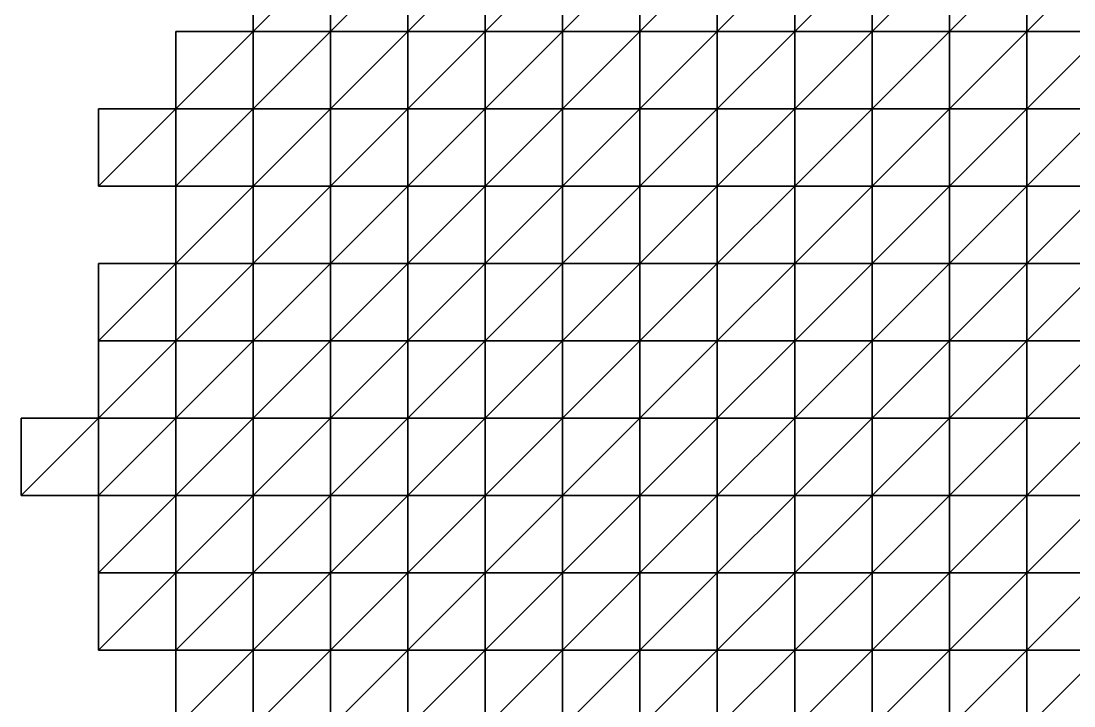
# Model space of a CAD drawing. Extents: x 292020 to 295740, y 4557680 to 4560040.
# Drawn here: x 292160 to 292432.2, y 4558925.6 to 4559102.7 of the extents above; entities that cross this region are included whole.
import ezdxf

# ---------------------------------------------------------------- set-up
doc = ezdxf.new("R2010")
doc.units = 0
doc.layers.add('RUN201_4_-_RUN201_NODOMAIN5_20X', color=7, linetype='CONTINUOUS')

msp = doc.modelspace()

# ---------------------------------------------------------------- linework, layer by layer
at = {"layer": 'RUN201_4_-_RUN201_NODOMAIN5_20X'}
for points in [[(292220, 4559120, 1780), (292220, 4559100, 1780), (292240, 4559120, 1780)], [(292240, 4559120, 1780), (292220, 4559100, 1780), (292240, 4559100, 1780)], [(292240, 4559120, 1800), (292220, 4559100, 1800), (292220, 4559120, 1800)], [(292240, 4559100, 1800), (292220, 4559100, 1800), (292240, 4559120, 1800)], [(292220, 4559120, 1780), (292220, 4559100, 1800), (292220, 4559100, 1780)], [(292220, 4559120, 1800), (292220, 4559100, 1800), (292220, 4559120, 1780)], [(292240, 4559120, 1760), (292240, 4559100, 1760), (292260, 4559120, 1760)], [(292260, 4559120, 1760), (292240, 4559100, 1760), (292260, 4559100, 1760)], [(292240, 4559120, 1760), (292240, 4559100, 1780), (292240, 4559100, 1760)], [(292240, 4559120, 1780), (292240, 4559100, 1780), (292240, 4559120, 1760)], [(292260, 4559120, 1800), (292240, 4559100, 1800), (292240, 4559120, 1800)], [(292260, 4559100, 1800), (292240, 4559100, 1800), (292260, 4559120, 1800)], [(292260, 4559120, 1760), (292260, 4559100, 1760), (292280, 4559120, 1760)], [(292280, 4559120, 1760), (292260, 4559100, 1760), (292280, 4559100, 1760)], [(292280, 4559120, 1800), (292260, 4559100, 1800), (292260, 4559120, 1800)], [(292280, 4559100, 1800), (292260, 4559100, 1800), (292280, 4559120, 1800)], [(292280, 4559120, 1760), (292280, 4559100, 1760), (292300, 4559120, 1760)], [(292300, 4559120, 1760), (292280, 4559100, 1760), (292300, 4559100, 1760)], [(292300, 4559120, 1820), (292280, 4559100, 1820), (292280, 4559120, 1820)], [(292300, 4559100, 1820), (292280, 4559100, 1820), (292300, 4559120, 1820)], [(292280, 4559120, 1800), (292280, 4559100, 1820), (292280, 4559100, 1800)], [(292280, 4559120, 1820), (292280, 4559100, 1820), (292280, 4559120, 1800)], [(292300, 4559120, 1760), (292300, 4559100, 1760), (292320, 4559120, 1760)], [(292320, 4559120, 1760), (292300, 4559100, 1760), (292320, 4559100, 1760)], [(292320, 4559120, 1820), (292300, 4559100, 1820), (292300, 4559120, 1820)], [(292320, 4559100, 1820), (292300, 4559100, 1820), (292320, 4559120, 1820)], [(292320, 4559120, 1760), (292320, 4559100, 1760), (292340, 4559120, 1760)], [(292340, 4559120, 1760), (292320, 4559100, 1760), (292340, 4559100, 1760)], [(292340, 4559120, 1820), (292320, 4559100, 1820), (292320, 4559120, 1820)], [(292340, 4559100, 1820), (292320, 4559100, 1820), (292340, 4559120, 1820)], [(292340, 4559120, 1760), (292340, 4559100, 1760), (292360, 4559120, 1760)], [(292360, 4559120, 1760), (292340, 4559100, 1760), (292360, 4559100, 1760)], [(292360, 4559120, 1820), (292340, 4559100, 1820), (292340, 4559120, 1820)], [(292360, 4559100, 1820), (292340, 4559100, 1820), (292360, 4559120, 1820)], [(292360, 4559120, 1760), (292360, 4559100, 1760), (292380, 4559120, 1760)], [(292380, 4559120, 1760), (292360, 4559100, 1760), (292380, 4559100, 1760)], [(292380, 4559120, 1820), (292360, 4559100, 1820), (292360, 4559120, 1820)], [(292380, 4559100, 1820), (292360, 4559100, 1820), (292380, 4559120, 1820)], [(292380, 4559100, 1760), (292380, 4559100, 1780), (292380, 4559120, 1760)], [(292380, 4559120, 1760), (292380, 4559100, 1780), (292380, 4559120, 1780)], [(292380, 4559120, 1780), (292380, 4559100, 1780), (292400, 4559120, 1780)], [(292400, 4559120, 1780), (292380, 4559100, 1780), (292400, 4559100, 1780)], [(292400, 4559120, 1820), (292380, 4559100, 1820), (292380, 4559120, 1820)], [(292400, 4559100, 1820), (292380, 4559100, 1820), (292400, 4559120, 1820)], [(292400, 4559120, 1780), (292400, 4559100, 1780), (292420, 4559120, 1780)], [(292420, 4559120, 1780), (292400, 4559100, 1780), (292420, 4559100, 1780)], [(292420, 4559120, 1820), (292400, 4559100, 1820), (292400, 4559120, 1820)], [(292420, 4559100, 1820), (292400, 4559100, 1820), (292420, 4559120, 1820)], [(292420, 4559120, 1780), (292420, 4559100, 1780), (292440, 4559120, 1780)], [(292440, 4559120, 1780), (292420, 4559100, 1780), (292440, 4559100, 1780)], [(292440, 4559120, 1820), (292420, 4559100, 1820), (292420, 4559120, 1820)], [(292440, 4559100, 1820), (292420, 4559100, 1820), (292440, 4559120, 1820)], [(292200, 4559100, 1780), (292200, 4559080, 1780), (292220, 4559100, 1780)], [(292220, 4559100, 1780), (292200, 4559080, 1780), (292220, 4559080, 1780)], [(292220, 4559100, 1800), (292200, 4559080, 1800), (292200, 4559100, 1800)], [(292220, 4559080, 1800), (292200, 4559080, 1800), (292220, 4559100, 1800)], [(292220, 4559100, 1780), (292200, 4559100, 1800), (292200, 4559100, 1780)], [(292220, 4559100, 1800), (292200, 4559100, 1800), (292220, 4559100, 1780)], [(292200, 4559100, 1780), (292200, 4559080, 1800), (292200, 4559080, 1780)], [(292200, 4559100, 1800), (292200, 4559080, 1800), (292200, 4559100, 1780)], [(292220, 4559100, 1780), (292220, 4559080, 1780), (292240, 4559100, 1780)], [(292240, 4559100, 1780), (292220, 4559080, 1780), (292240, 4559080, 1780)], [(292240, 4559100, 1800), (292220, 4559080, 1800), (292220, 4559100, 1800)], [(292240, 4559080, 1800), (292220, 4559080, 1800), (292240, 4559100, 1800)], [(292240, 4559100, 1760), (292240, 4559080, 1760), (292260, 4559100, 1760)], [(292260, 4559100, 1760), (292240, 4559080, 1760), (292260, 4559080, 1760)], [(292240, 4559100, 1760), (292240, 4559080, 1780), (292240, 4559080, 1760)], [(292240, 4559100, 1780), (292240, 4559080, 1780), (292240, 4559100, 1760)], [(292260, 4559100, 1800), (292240, 4559080, 1800), (292240, 4559100, 1800)], [(292260, 4559080, 1800), (292240, 4559080, 1800), (292260, 4559100, 1800)], [(292260, 4559100, 1760), (292260, 4559080, 1760), (292280, 4559100, 1760)], [(292280, 4559100, 1760), (292260, 4559080, 1760), (292280, 4559080, 1760)], [(292280, 4559100, 1800), (292260, 4559080, 1800), (292260, 4559100, 1800)], [(292280, 4559080, 1800), (292260, 4559080, 1800), (292280, 4559100, 1800)], [(292280, 4559100, 1760), (292280, 4559080, 1760), (292300, 4559100, 1760)], [(292300, 4559100, 1760), (292280, 4559080, 1760), (292300, 4559080, 1760)], [(292300, 4559100, 1820), (292280, 4559080, 1820), (292280, 4559100, 1820)], [(292300, 4559080, 1820), (292280, 4559080, 1820), (292300, 4559100, 1820)], [(292280, 4559100, 1800), (292280, 4559080, 1820), (292280, 4559080, 1800)], [(292280, 4559100, 1820), (292280, 4559080, 1820), (292280, 4559100, 1800)], [(292300, 4559080, 1760), (292300, 4559080, 1780), (292300, 4559100, 1760)], [(292300, 4559100, 1760), (292300, 4559080, 1780), (292300, 4559100, 1780)], [(292300, 4559100, 1760), (292300, 4559100, 1780), (292320, 4559100, 1760)], [(292320, 4559100, 1760), (292300, 4559100, 1780), (292320, 4559100, 1780)], [(292300, 4559100, 1780), (292300, 4559080, 1780), (292320, 4559100, 1780)], [(292320, 4559100, 1780), (292300, 4559080, 1780), (292320, 4559080, 1780)], [(292320, 4559100, 1820), (292300, 4559080, 1820), (292300, 4559100, 1820)], [(292320, 4559080, 1820), (292300, 4559080, 1820), (292320, 4559100, 1820)], [(292320, 4559100, 1760), (292320, 4559100, 1780), (292340, 4559100, 1760)], [(292340, 4559100, 1760), (292320, 4559100, 1780), (292340, 4559100, 1780)], [(292320, 4559100, 1780), (292320, 4559080, 1780), (292340, 4559100, 1780)], [(292340, 4559100, 1780), (292320, 4559080, 1780), (292340, 4559080, 1780)], [(292340, 4559100, 1820), (292320, 4559080, 1820), (292320, 4559100, 1820)], [(292340, 4559080, 1820), (292320, 4559080, 1820), (292340, 4559100, 1820)], [(292340, 4559100, 1760), (292340, 4559100, 1780), (292360, 4559100, 1760)], [(292360, 4559100, 1760), (292340, 4559100, 1780), (292360, 4559100, 1780)], [(292340, 4559100, 1780), (292340, 4559080, 1780), (292360, 4559100, 1780)], [(292360, 4559100, 1780), (292340, 4559080, 1780), (292360, 4559080, 1780)], [(292360, 4559100, 1820), (292340, 4559080, 1820), (292340, 4559100, 1820)], [(292360, 4559080, 1820), (292340, 4559080, 1820), (292360, 4559100, 1820)], [(292360, 4559100, 1760), (292360, 4559100, 1780), (292380, 4559100, 1760)], [(292380, 4559100, 1760), (292360, 4559100, 1780), (292380, 4559100, 1780)], [(292360, 4559100, 1780), (292360, 4559080, 1780), (292380, 4559100, 1780)], [(292380, 4559100, 1780), (292360, 4559080, 1780), (292380, 4559080, 1780)], [(292380, 4559100, 1820), (292360, 4559080, 1820), (292360, 4559100, 1820)], [(292380, 4559080, 1820), (292360, 4559080, 1820), (292380, 4559100, 1820)], [(292380, 4559100, 1780), (292380, 4559080, 1780), (292400, 4559100, 1780)], [(292400, 4559100, 1780), (292380, 4559080, 1780), (292400, 4559080, 1780)], [(292400, 4559100, 1820), (292380, 4559080, 1820), (292380, 4559100, 1820)], [(292400, 4559080, 1820), (292380, 4559080, 1820), (292400, 4559100, 1820)], [(292400, 4559100, 1780), (292400, 4559080, 1780), (292420, 4559100, 1780)], [(292420, 4559100, 1780), (292400, 4559080, 1780), (292420, 4559080, 1780)], [(292420, 4559100, 1820), (292400, 4559080, 1820), (292400, 4559100, 1820)], [(292420, 4559080, 1820), (292400, 4559080, 1820), (292420, 4559100, 1820)], [(292420, 4559100, 1780), (292420, 4559080, 1780), (292440, 4559100, 1780)], [(292440, 4559100, 1780), (292420, 4559080, 1780), (292440, 4559080, 1780)], [(292440, 4559100, 1820), (292420, 4559080, 1820), (292420, 4559100, 1820)], [(292440, 4559080, 1820), (292420, 4559080, 1820), (292440, 4559100, 1820)], [(292180, 4559080, 1780), (292180, 4559060, 1780), (292200, 4559080, 1780)], [(292200, 4559080, 1780), (292180, 4559060, 1780), (292200, 4559060, 1780)], [(292200, 4559080, 1800), (292180, 4559060, 1800), (292180, 4559080, 1800)], [(292200, 4559060, 1800), (292180, 4559060, 1800), (292200, 4559080, 1800)], [(292200, 4559080, 1780), (292180, 4559080, 1800), (292180, 4559080, 1780)], [(292200, 4559080, 1800), (292180, 4559080, 1800), (292200, 4559080, 1780)], [(292180, 4559080, 1780), (292180, 4559060, 1800), (292180, 4559060, 1780)], [(292180, 4559080, 1800), (292180, 4559060, 1800), (292180, 4559080, 1780)], [(292200, 4559080, 1760), (292200, 4559060, 1760), (292220, 4559080, 1760)], [(292220, 4559080, 1760), (292200, 4559060, 1760), (292220, 4559060, 1760)], [(292220, 4559080, 1760), (292200, 4559080, 1780), (292200, 4559080, 1760)], [(292220, 4559080, 1780), (292200, 4559080, 1780), (292220, 4559080, 1760)], [(292200, 4559080, 1760), (292200, 4559060, 1780), (292200, 4559060, 1760)], [(292200, 4559080, 1780), (292200, 4559060, 1780), (292200, 4559080, 1760)], [(292220, 4559080, 1800), (292200, 4559060, 1800), (292200, 4559080, 1800)], [(292220, 4559060, 1800), (292200, 4559060, 1800), (292220, 4559080, 1800)], [(292220, 4559080, 1760), (292220, 4559060, 1760), (292240, 4559080, 1760)], [(292240, 4559080, 1760), (292220, 4559060, 1760), (292240, 4559060, 1760)], [(292240, 4559080, 1760), (292220, 4559080, 1780), (292220, 4559080, 1760)], [(292240, 4559080, 1780), (292220, 4559080, 1780), (292240, 4559080, 1760)], [(292240, 4559080, 1800), (292220, 4559060, 1800), (292220, 4559080, 1800)], [(292240, 4559060, 1800), (292220, 4559060, 1800), (292240, 4559080, 1800)], [(292240, 4559080, 1760), (292240, 4559060, 1760), (292260, 4559080, 1760)], [(292260, 4559080, 1760), (292240, 4559060, 1760), (292260, 4559060, 1760)], [(292260, 4559080, 1800), (292240, 4559060, 1800), (292240, 4559080, 1800)], [(292260, 4559060, 1800), (292240, 4559060, 1800), (292260, 4559080, 1800)], [(292260, 4559080, 1760), (292260, 4559060, 1760), (292280, 4559080, 1760)], [(292280, 4559080, 1760), (292260, 4559060, 1760), (292280, 4559060, 1760)], [(292280, 4559080, 1800), (292260, 4559060, 1800), (292260, 4559080, 1800)], [(292280, 4559060, 1800), (292260, 4559060, 1800), (292280, 4559080, 1800)], [(292280, 4559080, 1760), (292280, 4559060, 1760), (292300, 4559080, 1760)], [(292300, 4559080, 1760), (292280, 4559060, 1760), (292300, 4559060, 1760)], [(292300, 4559080, 1800), (292280, 4559060, 1800), (292280, 4559080, 1800)], [(292300, 4559060, 1800), (292280, 4559060, 1800), (292300, 4559080, 1800)], [(292280, 4559080, 1800), (292280, 4559080, 1820), (292300, 4559080, 1800)], [(292300, 4559080, 1800), (292280, 4559080, 1820), (292300, 4559080, 1820)], [(292300, 4559080, 1760), (292300, 4559060, 1760), (292320, 4559080, 1760)], [(292320, 4559080, 1760), (292300, 4559060, 1760), (292320, 4559060, 1760)], [(292320, 4559080, 1760), (292300, 4559080, 1780), (292300, 4559080, 1760)], [(292320, 4559080, 1780), (292300, 4559080, 1780), (292320, 4559080, 1760)], [(292320, 4559080, 1820), (292300, 4559060, 1820), (292300, 4559080, 1820)], [(292320, 4559060, 1820), (292300, 4559060, 1820), (292320, 4559080, 1820)], [(292300, 4559080, 1800), (292300, 4559060, 1820), (292300, 4559060, 1800)], [(292300, 4559080, 1820), (292300, 4559060, 1820), (292300, 4559080, 1800)], [(292320, 4559060, 1760), (292320, 4559060, 1780), (292320, 4559080, 1760)], [(292320, 4559080, 1760), (292320, 4559060, 1780), (292320, 4559080, 1780)], [(292320, 4559080, 1780), (292320, 4559060, 1780), (292340, 4559080, 1780)], [(292340, 4559080, 1780), (292320, 4559060, 1780), (292340, 4559060, 1780)], [(292340, 4559080, 1820), (292320, 4559060, 1820), (292320, 4559080, 1820)], [(292340, 4559060, 1820), (292320, 4559060, 1820), (292340, 4559080, 1820)], [(292340, 4559080, 1780), (292340, 4559060, 1780), (292360, 4559080, 1780)], [(292360, 4559080, 1780), (292340, 4559060, 1780), (292360, 4559060, 1780)], [(292360, 4559080, 1820), (292340, 4559060, 1820), (292340, 4559080, 1820)], [(292360, 4559060, 1820), (292340, 4559060, 1820), (292360, 4559080, 1820)], [(292360, 4559080, 1780), (292360, 4559060, 1780), (292380, 4559080, 1780)], [(292380, 4559080, 1780), (292360, 4559060, 1780), (292380, 4559060, 1780)], [(292380, 4559080, 1820), (292360, 4559060, 1820), (292360, 4559080, 1820)], [(292380, 4559060, 1820), (292360, 4559060, 1820), (292380, 4559080, 1820)], [(292380, 4559080, 1780), (292380, 4559060, 1780), (292400, 4559080, 1780)], [(292400, 4559080, 1780), (292380, 4559060, 1780), (292400, 4559060, 1780)], [(292400, 4559080, 1820), (292380, 4559060, 1820), (292380, 4559080, 1820)], [(292400, 4559060, 1820), (292380, 4559060, 1820), (292400, 4559080, 1820)], [(292400, 4559080, 1780), (292400, 4559060, 1780), (292420, 4559080, 1780)], [(292420, 4559080, 1780), (292400, 4559060, 1780), (292420, 4559060, 1780)], [(292420, 4559080, 1820), (292400, 4559060, 1820), (292400, 4559080, 1820)], [(292420, 4559060, 1820), (292400, 4559060, 1820), (292420, 4559080, 1820)], [(292420, 4559080, 1780), (292420, 4559060, 1780), (292440, 4559080, 1780)], [(292440, 4559080, 1780), (292420, 4559060, 1780), (292440, 4559060, 1780)], [(292440, 4559080, 1820), (292420, 4559060, 1820), (292420, 4559080, 1820)], [(292440, 4559060, 1820), (292420, 4559060, 1820), (292440, 4559080, 1820)], [(292180, 4559060, 1780), (292180, 4559060, 1800), (292200, 4559060, 1780)], [(292200, 4559060, 1780), (292180, 4559060, 1800), (292200, 4559060, 1800)], [(292200, 4559060, 1760), (292200, 4559040, 1760), (292220, 4559060, 1760)], [(292220, 4559060, 1760), (292200, 4559040, 1760), (292220, 4559040, 1760)], [(292200, 4559060, 1760), (292200, 4559040, 1780), (292200, 4559040, 1760)], [(292200, 4559060, 1780), (292200, 4559040, 1780), (292200, 4559060, 1760)], [(292220, 4559060, 1800), (292200, 4559040, 1800), (292200, 4559060, 1800)], [(292220, 4559040, 1800), (292200, 4559040, 1800), (292220, 4559060, 1800)], [(292200, 4559060, 1780), (292200, 4559040, 1800), (292200, 4559040, 1780)], [(292200, 4559060, 1800), (292200, 4559040, 1800), (292200, 4559060, 1780)], [(292220, 4559060, 1760), (292220, 4559040, 1760), (292240, 4559060, 1760)], [(292240, 4559060, 1760), (292220, 4559040, 1760), (292240, 4559040, 1760)], [(292240, 4559060, 1800), (292220, 4559040, 1800), (292220, 4559060, 1800)], [(292240, 4559040, 1800), (292220, 4559040, 1800), (292240, 4559060, 1800)], [(292240, 4559060, 1760), (292240, 4559040, 1760), (292260, 4559060, 1760)], [(292260, 4559060, 1760), (292240, 4559040, 1760), (292260, 4559040, 1760)], [(292260, 4559060, 1800), (292240, 4559040, 1800), (292240, 4559060, 1800)], [(292260, 4559040, 1800), (292240, 4559040, 1800), (292260, 4559060, 1800)], [(292260, 4559060, 1760), (292260, 4559040, 1760), (292280, 4559060, 1760)], [(292280, 4559060, 1760), (292260, 4559040, 1760), (292280, 4559040, 1760)], [(292280, 4559060, 1800), (292260, 4559040, 1800), (292260, 4559060, 1800)], [(292280, 4559040, 1800), (292260, 4559040, 1800), (292280, 4559060, 1800)], [(292280, 4559060, 1760), (292280, 4559040, 1760), (292300, 4559060, 1760)], [(292300, 4559060, 1760), (292280, 4559040, 1760), (292300, 4559040, 1760)], [(292300, 4559060, 1800), (292280, 4559040, 1800), (292280, 4559060, 1800)], [(292300, 4559040, 1800), (292280, 4559040, 1800), (292300, 4559060, 1800)], [(292300, 4559060, 1760), (292300, 4559040, 1760), (292320, 4559060, 1760)], [(292320, 4559060, 1760), (292300, 4559040, 1760), (292320, 4559040, 1760)], [(292320, 4559060, 1800), (292300, 4559040, 1800), (292300, 4559060, 1800)], [(292320, 4559040, 1800), (292300, 4559040, 1800), (292320, 4559060, 1800)], [(292300, 4559060, 1800), (292300, 4559060, 1820), (292320, 4559060, 1800)], [(292320, 4559060, 1800), (292300, 4559060, 1820), (292320, 4559060, 1820)], [(292320, 4559040, 1760), (292320, 4559040, 1780), (292320, 4559060, 1760)], [(292320, 4559060, 1760), (292320, 4559040, 1780), (292320, 4559060, 1780)], [(292320, 4559060, 1780), (292320, 4559040, 1780), (292340, 4559060, 1780)], [(292340, 4559060, 1780), (292320, 4559040, 1780), (292340, 4559040, 1780)], [(292340, 4559060, 1820), (292320, 4559040, 1820), (292320, 4559060, 1820)], [(292340, 4559040, 1820), (292320, 4559040, 1820), (292340, 4559060, 1820)], [(292320, 4559060, 1800), (292320, 4559040, 1820), (292320, 4559040, 1800)], [(292320, 4559060, 1820), (292320, 4559040, 1820), (292320, 4559060, 1800)], [(292340, 4559060, 1780), (292340, 4559040, 1780), (292360, 4559060, 1780)], [(292360, 4559060, 1780), (292340, 4559040, 1780), (292360, 4559040, 1780)], [(292360, 4559060, 1820), (292340, 4559040, 1820), (292340, 4559060, 1820)], [(292360, 4559040, 1820), (292340, 4559040, 1820), (292360, 4559060, 1820)], [(292360, 4559060, 1780), (292360, 4559040, 1780), (292380, 4559060, 1780)], [(292380, 4559060, 1780), (292360, 4559040, 1780), (292380, 4559040, 1780)], [(292380, 4559060, 1820), (292360, 4559040, 1820), (292360, 4559060, 1820)], [(292380, 4559040, 1820), (292360, 4559040, 1820), (292380, 4559060, 1820)], [(292380, 4559060, 1780), (292380, 4559040, 1780), (292400, 4559060, 1780)], [(292400, 4559060, 1780), (292380, 4559040, 1780), (292400, 4559040, 1780)], [(292400, 4559060, 1820), (292380, 4559040, 1820), (292380, 4559060, 1820)], [(292400, 4559040, 1820), (292380, 4559040, 1820), (292400, 4559060, 1820)], [(292400, 4559060, 1760), (292400, 4559040, 1760), (292420, 4559060, 1760)], [(292420, 4559060, 1760), (292400, 4559040, 1760), (292420, 4559040, 1760)], [(292420, 4559060, 1760), (292400, 4559060, 1780), (292400, 4559060, 1760)], [(292420, 4559060, 1780), (292400, 4559060, 1780), (292420, 4559060, 1760)], [(292400, 4559060, 1760), (292400, 4559040, 1780), (292400, 4559040, 1760)], [(292400, 4559060, 1780), (292400, 4559040, 1780), (292400, 4559060, 1760)], [(292420, 4559060, 1820), (292400, 4559040, 1820), (292400, 4559060, 1820)], [(292420, 4559040, 1820), (292400, 4559040, 1820), (292420, 4559060, 1820)], [(292420, 4559060, 1760), (292420, 4559040, 1760), (292440, 4559060, 1760)], [(292440, 4559060, 1760), (292420, 4559040, 1760), (292440, 4559040, 1760)], [(292440, 4559060, 1760), (292420, 4559060, 1780), (292420, 4559060, 1760)], [(292440, 4559060, 1780), (292420, 4559060, 1780), (292440, 4559060, 1760)], [(292440, 4559060, 1820), (292420, 4559040, 1820), (292420, 4559060, 1820)], [(292440, 4559040, 1820), (292420, 4559040, 1820), (292440, 4559060, 1820)], [(292180, 4559040, 1780), (292180, 4559020, 1780), (292200, 4559040, 1780)], [(292200, 4559040, 1780), (292180, 4559020, 1780), (292200, 4559020, 1780)], [(292200, 4559040, 1800), (292180, 4559020, 1800), (292180, 4559040, 1800)], [(292200, 4559020, 1800), (292180, 4559020, 1800), (292200, 4559040, 1800)], [(292200, 4559040, 1780), (292180, 4559040, 1800), (292180, 4559040, 1780)], [(292200, 4559040, 1800), (292180, 4559040, 1800), (292200, 4559040, 1780)], [(292180, 4559040, 1780), (292180, 4559020, 1800), (292180, 4559020, 1780)], [(292180, 4559040, 1800), (292180, 4559020, 1800), (292180, 4559040, 1780)], [(292200, 4559040, 1760), (292200, 4559020, 1760), (292220, 4559040, 1760)], [(292220, 4559040, 1760), (292200, 4559020, 1760), (292220, 4559020, 1760)], [(292200, 4559040, 1760), (292200, 4559020, 1780), (292200, 4559020, 1760)], [(292200, 4559040, 1780), (292200, 4559020, 1780), (292200, 4559040, 1760)], [(292220, 4559040, 1800), (292200, 4559020, 1800), (292200, 4559040, 1800)], [(292220, 4559020, 1800), (292200, 4559020, 1800), (292220, 4559040, 1800)], [(292220, 4559040, 1760), (292220, 4559020, 1760), (292240, 4559040, 1760)], [(292240, 4559040, 1760), (292220, 4559020, 1760), (292240, 4559020, 1760)], [(292240, 4559040, 1800), (292220, 4559020, 1800), (292220, 4559040, 1800)], [(292240, 4559020, 1800), (292220, 4559020, 1800), (292240, 4559040, 1800)], [(292240, 4559040, 1760), (292240, 4559020, 1760), (292260, 4559040, 1760)], [(292260, 4559040, 1760), (292240, 4559020, 1760), (292260, 4559020, 1760)], [(292260, 4559040, 1800), (292240, 4559020, 1800), (292240, 4559040, 1800)], [(292260, 4559020, 1800), (292240, 4559020, 1800), (292260, 4559040, 1800)], [(292260, 4559040, 1760), (292260, 4559020, 1760), (292280, 4559040, 1760)], [(292280, 4559040, 1760), (292260, 4559020, 1760), (292280, 4559020, 1760)], [(292280, 4559040, 1800), (292260, 4559020, 1800), (292260, 4559040, 1800)], [(292280, 4559020, 1800), (292260, 4559020, 1800), (292280, 4559040, 1800)], [(292280, 4559020, 1760), (292280, 4559020, 1780), (292280, 4559040, 1760)], [(292280, 4559040, 1760), (292280, 4559020, 1780), (292280, 4559040, 1780)], [(292280, 4559040, 1760), (292280, 4559040, 1780), (292300, 4559040, 1760)], [(292300, 4559040, 1760), (292280, 4559040, 1780), (292300, 4559040, 1780)], [(292280, 4559040, 1780), (292280, 4559020, 1780), (292300, 4559040, 1780)], [(292300, 4559040, 1780), (292280, 4559020, 1780), (292300, 4559020, 1780)], [(292300, 4559040, 1800), (292280, 4559020, 1800), (292280, 4559040, 1800)], [(292300, 4559020, 1800), (292280, 4559020, 1800), (292300, 4559040, 1800)], [(292300, 4559040, 1760), (292300, 4559040, 1780), (292320, 4559040, 1760)], [(292320, 4559040, 1760), (292300, 4559040, 1780), (292320, 4559040, 1780)], [(292300, 4559040, 1780), (292300, 4559020, 1780), (292320, 4559040, 1780)], [(292320, 4559040, 1780), (292300, 4559020, 1780), (292320, 4559020, 1780)], [(292320, 4559040, 1800), (292300, 4559020, 1800), (292300, 4559040, 1800)], [(292320, 4559020, 1800), (292300, 4559020, 1800), (292320, 4559040, 1800)], [(292320, 4559040, 1780), (292320, 4559020, 1780), (292340, 4559040, 1780)], [(292340, 4559040, 1780), (292320, 4559020, 1780), (292340, 4559020, 1780)], [(292340, 4559040, 1800), (292320, 4559020, 1800), (292320, 4559040, 1800)], [(292340, 4559020, 1800), (292320, 4559020, 1800), (292340, 4559040, 1800)], [(292320, 4559040, 1800), (292320, 4559040, 1820), (292340, 4559040, 1800)], [(292340, 4559040, 1800), (292320, 4559040, 1820), (292340, 4559040, 1820)], [(292340, 4559040, 1780), (292340, 4559020, 1780), (292360, 4559040, 1780)], [(292360, 4559040, 1780), (292340, 4559020, 1780), (292360, 4559020, 1780)], [(292360, 4559040, 1820), (292340, 4559020, 1820), (292340, 4559040, 1820)], [(292360, 4559020, 1820), (292340, 4559020, 1820), (292360, 4559040, 1820)], [(292340, 4559040, 1800), (292340, 4559020, 1820), (292340, 4559020, 1800)], [(292340, 4559040, 1820), (292340, 4559020, 1820), (292340, 4559040, 1800)], [(292360, 4559040, 1780), (292360, 4559020, 1780), (292380, 4559040, 1780)], [(292380, 4559040, 1780), (292360, 4559020, 1780), (292380, 4559020, 1780)], [(292380, 4559040, 1820), (292360, 4559020, 1820), (292360, 4559040, 1820)], [(292380, 4559020, 1820), (292360, 4559020, 1820), (292380, 4559040, 1820)], [(292380, 4559040, 1760), (292380, 4559020, 1760), (292400, 4559040, 1760)], [(292400, 4559040, 1760), (292380, 4559020, 1760), (292400, 4559020, 1760)], [(292400, 4559040, 1760), (292380, 4559040, 1780), (292380, 4559040, 1760)], [(292400, 4559040, 1780), (292380, 4559040, 1780), (292400, 4559040, 1760)], [(292380, 4559040, 1760), (292380, 4559020, 1780), (292380, 4559020, 1760)], [(292380, 4559040, 1780), (292380, 4559020, 1780), (292380, 4559040, 1760)], [(292400, 4559040, 1820), (292380, 4559020, 1820), (292380, 4559040, 1820)], [(292400, 4559020, 1820), (292380, 4559020, 1820), (292400, 4559040, 1820)], [(292400, 4559040, 1760), (292400, 4559020, 1760), (292420, 4559040, 1760)], [(292420, 4559040, 1760), (292400, 4559020, 1760), (292420, 4559020, 1760)], [(292420, 4559040, 1820), (292400, 4559020, 1820), (292400, 4559040, 1820)], [(292420, 4559020, 1820), (292400, 4559020, 1820), (292420, 4559040, 1820)], [(292420, 4559040, 1760), (292420, 4559020, 1760), (292440, 4559040, 1760)], [(292440, 4559040, 1760), (292420, 4559020, 1760), (292440, 4559020, 1760)], [(292440, 4559040, 1820), (292420, 4559020, 1820), (292420, 4559040, 1820)], [(292440, 4559020, 1820), (292420, 4559020, 1820), (292440, 4559040, 1820)], [(292180, 4559020, 1780), (292180, 4559000, 1780), (292200, 4559020, 1780)], [(292200, 4559020, 1780), (292180, 4559000, 1780), (292200, 4559000, 1780)], [(292200, 4559020, 1800), (292180, 4559000, 1800), (292180, 4559020, 1800)], [(292200, 4559000, 1800), (292180, 4559000, 1800), (292200, 4559020, 1800)], [(292180, 4559020, 1780), (292180, 4559000, 1800), (292180, 4559000, 1780)], [(292180, 4559020, 1800), (292180, 4559000, 1800), (292180, 4559020, 1780)], [(292200, 4559020, 1760), (292200, 4559000, 1760), (292220, 4559020, 1760)], [(292220, 4559020, 1760), (292200, 4559000, 1760), (292220, 4559000, 1760)], [(292200, 4559020, 1760), (292200, 4559000, 1780), (292200, 4559000, 1760)], [(292200, 4559020, 1780), (292200, 4559000, 1780), (292200, 4559020, 1760)], [(292220, 4559020, 1800), (292200, 4559000, 1800), (292200, 4559020, 1800)], [(292220, 4559000, 1800), (292200, 4559000, 1800), (292220, 4559020, 1800)], [(292220, 4559020, 1760), (292220, 4559000, 1760), (292240, 4559020, 1760)], [(292240, 4559020, 1760), (292220, 4559000, 1760), (292240, 4559000, 1760)], [(292240, 4559020, 1800), (292220, 4559000, 1800), (292220, 4559020, 1800)], [(292240, 4559000, 1800), (292220, 4559000, 1800), (292240, 4559020, 1800)], [(292240, 4559020, 1760), (292240, 4559000, 1760), (292260, 4559020, 1760)], [(292260, 4559020, 1760), (292240, 4559000, 1760), (292260, 4559000, 1760)], [(292260, 4559020, 1800), (292240, 4559000, 1800), (292240, 4559020, 1800)], [(292260, 4559000, 1800), (292240, 4559000, 1800), (292260, 4559020, 1800)], [(292260, 4559000, 1760), (292260, 4559000, 1780), (292260, 4559020, 1760)], [(292260, 4559020, 1760), (292260, 4559000, 1780), (292260, 4559020, 1780)], [(292260, 4559020, 1760), (292260, 4559020, 1780), (292280, 4559020, 1760)], [(292280, 4559020, 1760), (292260, 4559020, 1780), (292280, 4559020, 1780)], [(292260, 4559020, 1780), (292260, 4559000, 1780), (292280, 4559020, 1780)], [(292280, 4559020, 1780), (292260, 4559000, 1780), (292280, 4559000, 1780)], [(292280, 4559020, 1800), (292260, 4559000, 1800), (292260, 4559020, 1800)], [(292280, 4559000, 1800), (292260, 4559000, 1800), (292280, 4559020, 1800)], [(292280, 4559020, 1780), (292280, 4559000, 1780), (292300, 4559020, 1780)], [(292300, 4559020, 1780), (292280, 4559000, 1780), (292300, 4559000, 1780)], [(292300, 4559020, 1800), (292280, 4559000, 1800), (292280, 4559020, 1800)], [(292300, 4559000, 1800), (292280, 4559000, 1800), (292300, 4559020, 1800)], [(292300, 4559020, 1760), (292300, 4559000, 1760), (292320, 4559020, 1760)], [(292320, 4559020, 1760), (292300, 4559000, 1760), (292320, 4559000, 1760)], [(292320, 4559020, 1760), (292300, 4559020, 1780), (292300, 4559020, 1760)], [(292320, 4559020, 1780), (292300, 4559020, 1780), (292320, 4559020, 1760)], [(292300, 4559020, 1760), (292300, 4559000, 1780), (292300, 4559000, 1760)], [(292300, 4559020, 1780), (292300, 4559000, 1780), (292300, 4559020, 1760)], [(292320, 4559020, 1800), (292300, 4559000, 1800), (292300, 4559020, 1800)], [(292320, 4559000, 1800), (292300, 4559000, 1800), (292320, 4559020, 1800)], [(292320, 4559020, 1760), (292320, 4559000, 1760), (292340, 4559020, 1760)], [(292340, 4559020, 1760), (292320, 4559000, 1760), (292340, 4559000, 1760)], [(292340, 4559020, 1760), (292320, 4559020, 1780), (292320, 4559020, 1760)], [(292340, 4559020, 1780), (292320, 4559020, 1780), (292340, 4559020, 1760)], [(292340, 4559020, 1800), (292320, 4559000, 1800), (292320, 4559020, 1800)], [(292340, 4559000, 1800), (292320, 4559000, 1800), (292340, 4559020, 1800)], [(292340, 4559020, 1760), (292340, 4559000, 1760), (292360, 4559020, 1760)], [(292360, 4559020, 1760), (292340, 4559000, 1760), (292360, 4559000, 1760)], [(292360, 4559020, 1760), (292340, 4559020, 1780), (292340, 4559020, 1760)], [(292360, 4559020, 1780), (292340, 4559020, 1780), (292360, 4559020, 1760)], [(292360, 4559020, 1820), (292340, 4559000, 1820), (292340, 4559020, 1820)], [(292360, 4559000, 1820), (292340, 4559000, 1820), (292360, 4559020, 1820)], [(292340, 4559020, 1800), (292340, 4559000, 1820), (292340, 4559000, 1800)], [(292340, 4559020, 1820), (292340, 4559000, 1820), (292340, 4559020, 1800)], [(292360, 4559020, 1760), (292360, 4559000, 1760), (292380, 4559020, 1760)], [(292380, 4559020, 1760), (292360, 4559000, 1760), (292380, 4559000, 1760)], [(292380, 4559020, 1760), (292360, 4559020, 1780), (292360, 4559020, 1760)], [(292380, 4559020, 1780), (292360, 4559020, 1780), (292380, 4559020, 1760)], [(292380, 4559020, 1820), (292360, 4559000, 1820), (292360, 4559020, 1820)], [(292380, 4559000, 1820), (292360, 4559000, 1820), (292380, 4559020, 1820)], [(292380, 4559020, 1760), (292380, 4559000, 1760), (292400, 4559020, 1760)], [(292400, 4559020, 1760), (292380, 4559000, 1760), (292400, 4559000, 1760)], [(292400, 4559020, 1820), (292380, 4559000, 1820), (292380, 4559020, 1820)], [(292400, 4559000, 1820), (292380, 4559000, 1820), (292400, 4559020, 1820)], [(292400, 4559020, 1760), (292400, 4559000, 1760), (292420, 4559020, 1760)], [(292420, 4559020, 1760), (292400, 4559000, 1760), (292420, 4559000, 1760)], [(292420, 4559020, 1820), (292400, 4559000, 1820), (292400, 4559020, 1820)], [(292420, 4559000, 1820), (292400, 4559000, 1820), (292420, 4559020, 1820)], [(292420, 4559000, 1760), (292420, 4559000, 1780), (292420, 4559020, 1760)], [(292420, 4559020, 1760), (292420, 4559000, 1780), (292420, 4559020, 1780)], [(292420, 4559020, 1760), (292420, 4559020, 1780), (292440, 4559020, 1760)], [(292440, 4559020, 1760), (292420, 4559020, 1780), (292440, 4559020, 1780)], [(292420, 4559020, 1780), (292420, 4559000, 1780), (292440, 4559020, 1780)], [(292440, 4559020, 1780), (292420, 4559000, 1780), (292440, 4559000, 1780)], [(292440, 4559020, 1820), (292420, 4559000, 1820), (292420, 4559020, 1820)], [(292440, 4559000, 1820), (292420, 4559000, 1820), (292440, 4559020, 1820)], [(292160, 4559000, 1780), (292160, 4558980, 1780), (292180, 4559000, 1780)], [(292180, 4559000, 1780), (292160, 4558980, 1780), (292180, 4558980, 1780)], [(292180, 4559000, 1800), (292160, 4558980, 1800), (292160, 4559000, 1800)], [(292180, 4558980, 1800), (292160, 4558980, 1800), (292180, 4559000, 1800)], [(292180, 4559000, 1780), (292160, 4559000, 1800), (292160, 4559000, 1780)], [(292180, 4559000, 1800), (292160, 4559000, 1800), (292180, 4559000, 1780)], [(292160, 4559000, 1780), (292160, 4558980, 1800), (292160, 4558980, 1780)], [(292160, 4559000, 1800), (292160, 4558980, 1800), (292160, 4559000, 1780)], [(292180, 4559000, 1760), (292180, 4558980, 1760), (292200, 4559000, 1760)], [(292200, 4559000, 1760), (292180, 4558980, 1760), (292200, 4558980, 1760)], [(292200, 4559000, 1760), (292180, 4559000, 1780), (292180, 4559000, 1760)], [(292200, 4559000, 1780), (292180, 4559000, 1780), (292200, 4559000, 1760)], [(292180, 4559000, 1760), (292180, 4558980, 1780), (292180, 4558980, 1760)], [(292180, 4559000, 1780), (292180, 4558980, 1780), (292180, 4559000, 1760)], [(292200, 4559000, 1800), (292180, 4558980, 1800), (292180, 4559000, 1800)], [(292200, 4558980, 1800), (292180, 4558980, 1800), (292200, 4559000, 1800)], [(292200, 4559000, 1760), (292200, 4558980, 1760), (292220, 4559000, 1760)], [(292220, 4559000, 1760), (292200, 4558980, 1760), (292220, 4558980, 1760)], [(292220, 4559000, 1800), (292200, 4558980, 1800), (292200, 4559000, 1800)], [(292220, 4558980, 1800), (292200, 4558980, 1800), (292220, 4559000, 1800)], [(292220, 4559000, 1760), (292220, 4558980, 1760), (292240, 4559000, 1760)], [(292240, 4559000, 1760), (292220, 4558980, 1760), (292240, 4558980, 1760)], [(292240, 4559000, 1800), (292220, 4558980, 1800), (292220, 4559000, 1800)], [(292240, 4558980, 1800), (292220, 4558980, 1800), (292240, 4559000, 1800)], [(292240, 4559000, 1760), (292240, 4558980, 1760), (292260, 4559000, 1760)], [(292260, 4559000, 1760), (292240, 4558980, 1760), (292260, 4558980, 1760)], [(292260, 4559000, 1800), (292240, 4558980, 1800), (292240, 4559000, 1800)], [(292260, 4558980, 1800), (292240, 4558980, 1800), (292260, 4559000, 1800)], [(292260, 4559000, 1760), (292260, 4558980, 1760), (292280, 4559000, 1760)], [(292280, 4559000, 1760), (292260, 4558980, 1760), (292280, 4558980, 1760)], [(292280, 4559000, 1760), (292260, 4559000, 1780), (292260, 4559000, 1760)], [(292280, 4559000, 1780), (292260, 4559000, 1780), (292280, 4559000, 1760)], [(292280, 4559000, 1800), (292260, 4558980, 1800), (292260, 4559000, 1800)], [(292280, 4558980, 1800), (292260, 4558980, 1800), (292280, 4559000, 1800)], [(292280, 4559000, 1760), (292280, 4558980, 1760), (292300, 4559000, 1760)], [(292300, 4559000, 1760), (292280, 4558980, 1760), (292300, 4558980, 1760)], [(292300, 4559000, 1760), (292280, 4559000, 1780), (292280, 4559000, 1760)], [(292300, 4559000, 1780), (292280, 4559000, 1780), (292300, 4559000, 1760)], [(292300, 4559000, 1800), (292280, 4558980, 1800), (292280, 4559000, 1800)], [(292300, 4558980, 1800), (292280, 4558980, 1800), (292300, 4559000, 1800)], [(292300, 4559000, 1760), (292300, 4558980, 1760), (292320, 4559000, 1760)], [(292320, 4559000, 1760), (292300, 4558980, 1760), (292320, 4558980, 1760)], [(292320, 4559000, 1800), (292300, 4558980, 1800), (292300, 4559000, 1800)], [(292320, 4558980, 1800), (292300, 4558980, 1800), (292320, 4559000, 1800)], [(292320, 4559000, 1760), (292320, 4558980, 1760), (292340, 4559000, 1760)], [(292340, 4559000, 1760), (292320, 4558980, 1760), (292340, 4558980, 1760)], [(292340, 4559000, 1800), (292320, 4558980, 1800), (292320, 4559000, 1800)], [(292340, 4558980, 1800), (292320, 4558980, 1800), (292340, 4559000, 1800)], [(292340, 4559000, 1760), (292340, 4558980, 1760), (292360, 4559000, 1760)], [(292360, 4559000, 1760), (292340, 4558980, 1760), (292360, 4558980, 1760)], [(292360, 4559000, 1820), (292340, 4558980, 1820), (292340, 4559000, 1820)], [(292360, 4558980, 1820), (292340, 4558980, 1820), (292360, 4559000, 1820)], [(292340, 4559000, 1800), (292340, 4558980, 1820), (292340, 4558980, 1800)], [(292340, 4559000, 1820), (292340, 4558980, 1820), (292340, 4559000, 1800)], [(292360, 4559000, 1760), (292360, 4558980, 1760), (292380, 4559000, 1760)], [(292380, 4559000, 1760), (292360, 4558980, 1760), (292380, 4558980, 1760)], [(292380, 4559000, 1820), (292360, 4558980, 1820), (292360, 4559000, 1820)], [(292380, 4558980, 1820), (292360, 4558980, 1820), (292380, 4559000, 1820)], [(292380, 4559000, 1760), (292380, 4558980, 1760), (292400, 4559000, 1760)], [(292400, 4559000, 1760), (292380, 4558980, 1760), (292400, 4558980, 1760)], [(292400, 4559000, 1820), (292380, 4558980, 1820), (292380, 4559000, 1820)], [(292400, 4558980, 1820), (292380, 4558980, 1820), (292400, 4559000, 1820)], [(292400, 4559000, 1760), (292400, 4558980, 1760), (292420, 4559000, 1760)], [(292420, 4559000, 1760), (292400, 4558980, 1760), (292420, 4558980, 1760)], [(292420, 4559000, 1820), (292400, 4558980, 1820), (292400, 4559000, 1820)], [(292420, 4558980, 1820), (292400, 4558980, 1820), (292420, 4559000, 1820)], [(292420, 4559000, 1760), (292420, 4558980, 1760), (292440, 4559000, 1760)], [(292440, 4559000, 1760), (292420, 4558980, 1760), (292440, 4558980, 1760)], [(292440, 4559000, 1760), (292420, 4559000, 1780), (292420, 4559000, 1760)], [(292440, 4559000, 1780), (292420, 4559000, 1780), (292440, 4559000, 1760)], [(292440, 4559000, 1820), (292420, 4558980, 1820), (292420, 4559000, 1820)], [(292440, 4558980, 1820), (292420, 4558980, 1820), (292440, 4559000, 1820)], [(292160, 4558980, 1780), (292160, 4558980, 1800), (292180, 4558980, 1780)], [(292180, 4558980, 1780), (292160, 4558980, 1800), (292180, 4558980, 1800)], [(292180, 4558980, 1760), (292180, 4558980, 1780), (292200, 4558980, 1760)], [(292200, 4558980, 1760), (292180, 4558980, 1780), (292200, 4558980, 1780)], [(292180, 4558980, 1780), (292180, 4558960, 1780), (292200, 4558980, 1780)], [(292200, 4558980, 1780), (292180, 4558960, 1780), (292200, 4558960, 1780)], [(292200, 4558980, 1800), (292180, 4558960, 1800), (292180, 4558980, 1800)], [(292200, 4558960, 1800), (292180, 4558960, 1800), (292200, 4558980, 1800)], [(292180, 4558980, 1780), (292180, 4558960, 1800), (292180, 4558960, 1780)], [(292180, 4558980, 1800), (292180, 4558960, 1800), (292180, 4558980, 1780)], [(292200, 4558980, 1760), (292200, 4558960, 1760), (292220, 4558980, 1760)], [(292220, 4558980, 1760), (292200, 4558960, 1760), (292220, 4558960, 1760)], [(292200, 4558980, 1760), (292200, 4558960, 1780), (292200, 4558960, 1760)], [(292200, 4558980, 1780), (292200, 4558960, 1780), (292200, 4558980, 1760)], [(292220, 4558980, 1800), (292200, 4558960, 1800), (292200, 4558980, 1800)], [(292220, 4558960, 1800), (292200, 4558960, 1800), (292220, 4558980, 1800)], [(292220, 4558980, 1740), (292220, 4558960, 1740), (292240, 4558980, 1740)], [(292240, 4558980, 1740), (292220, 4558960, 1740), (292240, 4558960, 1740)], [(292240, 4558980, 1740), (292220, 4558980, 1760), (292220, 4558980, 1740)], [(292240, 4558980, 1760), (292220, 4558980, 1760), (292240, 4558980, 1740)], [(292220, 4558980, 1740), (292220, 4558960, 1760), (292220, 4558960, 1740)], [(292220, 4558980, 1760), (292220, 4558960, 1760), (292220, 4558980, 1740)], [(292240, 4558980, 1800), (292220, 4558960, 1800), (292220, 4558980, 1800)], [(292240, 4558960, 1800), (292220, 4558960, 1800), (292240, 4558980, 1800)], [(292240, 4558980, 1740), (292240, 4558960, 1740), (292260, 4558980, 1740)], [(292260, 4558980, 1740), (292240, 4558960, 1740), (292260, 4558960, 1740)], [(292260, 4558980, 1740), (292240, 4558980, 1760), (292240, 4558980, 1740)], [(292260, 4558980, 1760), (292240, 4558980, 1760), (292260, 4558980, 1740)], [(292260, 4558980, 1800), (292240, 4558960, 1800), (292240, 4558980, 1800)], [(292260, 4558960, 1800), (292240, 4558960, 1800), (292260, 4558980, 1800)], [(292260, 4558980, 1740), (292260, 4558960, 1740), (292280, 4558980, 1740)], [(292280, 4558980, 1740), (292260, 4558960, 1740), (292280, 4558960, 1740)], [(292280, 4558980, 1740), (292260, 4558980, 1760), (292260, 4558980, 1740)], [(292280, 4558980, 1760), (292260, 4558980, 1760), (292280, 4558980, 1740)], [(292280, 4558980, 1800), (292260, 4558960, 1800), (292260, 4558980, 1800)], [(292280, 4558960, 1800), (292260, 4558960, 1800), (292280, 4558980, 1800)], [(292280, 4558980, 1740), (292280, 4558960, 1740), (292300, 4558980, 1740)], [(292300, 4558980, 1740), (292280, 4558960, 1740), (292300, 4558960, 1740)], [(292300, 4558980, 1740), (292280, 4558980, 1760), (292280, 4558980, 1740)], [(292300, 4558980, 1760), (292280, 4558980, 1760), (292300, 4558980, 1740)], [(292300, 4558980, 1800), (292280, 4558960, 1800), (292280, 4558980, 1800)], [(292300, 4558960, 1800), (292280, 4558960, 1800), (292300, 4558980, 1800)], [(292300, 4558960, 1740), (292300, 4558960, 1760), (292300, 4558980, 1740)], [(292300, 4558980, 1740), (292300, 4558960, 1760), (292300, 4558980, 1760)], [(292300, 4558980, 1760), (292300, 4558960, 1760), (292320, 4558980, 1760)], [(292320, 4558980, 1760), (292300, 4558960, 1760), (292320, 4558960, 1760)], [(292320, 4558980, 1800), (292300, 4558960, 1800), (292300, 4558980, 1800)], [(292320, 4558960, 1800), (292300, 4558960, 1800), (292320, 4558980, 1800)], [(292320, 4558980, 1760), (292320, 4558960, 1760), (292340, 4558980, 1760)], [(292340, 4558980, 1760), (292320, 4558960, 1760), (292340, 4558960, 1760)], [(292340, 4558980, 1800), (292320, 4558960, 1800), (292320, 4558980, 1800)], [(292340, 4558960, 1800), (292320, 4558960, 1800), (292340, 4558980, 1800)], [(292340, 4558980, 1760), (292340, 4558960, 1760), (292360, 4558980, 1760)], [(292360, 4558980, 1760), (292340, 4558960, 1760), (292360, 4558960, 1760)], [(292360, 4558980, 1820), (292340, 4558960, 1820), (292340, 4558980, 1820)], [(292360, 4558960, 1820), (292340, 4558960, 1820), (292360, 4558980, 1820)], [(292340, 4558980, 1800), (292340, 4558960, 1820), (292340, 4558960, 1800)], [(292340, 4558980, 1820), (292340, 4558960, 1820), (292340, 4558980, 1800)], [(292360, 4558980, 1760), (292360, 4558960, 1760), (292380, 4558980, 1760)], [(292380, 4558980, 1760), (292360, 4558960, 1760), (292380, 4558960, 1760)], [(292380, 4558980, 1820), (292360, 4558960, 1820), (292360, 4558980, 1820)], [(292380, 4558960, 1820), (292360, 4558960, 1820), (292380, 4558980, 1820)], [(292380, 4558980, 1760), (292380, 4558960, 1760), (292400, 4558980, 1760)], [(292400, 4558980, 1760), (292380, 4558960, 1760), (292400, 4558960, 1760)], [(292400, 4558980, 1820), (292380, 4558960, 1820), (292380, 4558980, 1820)], [(292400, 4558960, 1820), (292380, 4558960, 1820), (292400, 4558980, 1820)], [(292400, 4558980, 1760), (292400, 4558960, 1760), (292420, 4558980, 1760)], [(292420, 4558980, 1760), (292400, 4558960, 1760), (292420, 4558960, 1760)], [(292420, 4558980, 1820), (292400, 4558960, 1820), (292400, 4558980, 1820)], [(292420, 4558960, 1820), (292400, 4558960, 1820), (292420, 4558980, 1820)], [(292420, 4558980, 1760), (292420, 4558960, 1760), (292440, 4558980, 1760)], [(292440, 4558980, 1760), (292420, 4558960, 1760), (292440, 4558960, 1760)], [(292440, 4558980, 1840), (292420, 4558960, 1840), (292420, 4558980, 1840)], [(292440, 4558960, 1840), (292420, 4558960, 1840), (292440, 4558980, 1840)], [(292440, 4558980, 1820), (292420, 4558980, 1840), (292420, 4558980, 1820)], [(292440, 4558980, 1840), (292420, 4558980, 1840), (292440, 4558980, 1820)], [(292420, 4558980, 1820), (292420, 4558960, 1840), (292420, 4558960, 1820)], [(292420, 4558980, 1840), (292420, 4558960, 1840), (292420, 4558980, 1820)], [(292180, 4558960, 1780), (292180, 4558940, 1780), (292200, 4558960, 1780)], [(292200, 4558960, 1780), (292180, 4558940, 1780), (292200, 4558940, 1780)], [(292200, 4558960, 1800), (292180, 4558940, 1800), (292180, 4558960, 1800)], [(292200, 4558940, 1800), (292180, 4558940, 1800), (292200, 4558960, 1800)], [(292180, 4558960, 1780), (292180, 4558940, 1800), (292180, 4558940, 1780)], [(292180, 4558960, 1800), (292180, 4558940, 1800), (292180, 4558960, 1780)], [(292200, 4558960, 1760), (292200, 4558940, 1760), (292220, 4558960, 1760)], [(292220, 4558960, 1760), (292200, 4558940, 1760), (292220, 4558940, 1760)], [(292200, 4558960, 1760), (292200, 4558940, 1780), (292200, 4558940, 1760)], [(292200, 4558960, 1780), (292200, 4558940, 1780), (292200, 4558960, 1760)], [(292220, 4558960, 1800), (292200, 4558940, 1800), (292200, 4558960, 1800)], [(292220, 4558940, 1800), (292200, 4558940, 1800), (292220, 4558960, 1800)], [(292220, 4558960, 1740), (292220, 4558940, 1740), (292240, 4558960, 1740)], [(292240, 4558960, 1740), (292220, 4558940, 1740), (292240, 4558940, 1740)], [(292220, 4558960, 1740), (292220, 4558940, 1760), (292220, 4558940, 1740)], [(292220, 4558960, 1760), (292220, 4558940, 1760), (292220, 4558960, 1740)], [(292240, 4558960, 1800), (292220, 4558940, 1800), (292220, 4558960, 1800)], [(292240, 4558940, 1800), (292220, 4558940, 1800), (292240, 4558960, 1800)], [(292240, 4558960, 1740), (292240, 4558940, 1740), (292260, 4558960, 1740)], [(292260, 4558960, 1740), (292240, 4558940, 1740), (292260, 4558940, 1740)], [(292260, 4558960, 1800), (292240, 4558940, 1800), (292240, 4558960, 1800)], [(292260, 4558940, 1800), (292240, 4558940, 1800), (292260, 4558960, 1800)], [(292260, 4558960, 1740), (292260, 4558940, 1740), (292280, 4558960, 1740)], [(292280, 4558960, 1740), (292260, 4558940, 1740), (292280, 4558940, 1740)], [(292280, 4558960, 1800), (292260, 4558940, 1800), (292260, 4558960, 1800)], [(292280, 4558940, 1800), (292260, 4558940, 1800), (292280, 4558960, 1800)], [(292280, 4558960, 1740), (292280, 4558940, 1740), (292300, 4558960, 1740)], [(292300, 4558960, 1740), (292280, 4558940, 1740), (292300, 4558940, 1740)], [(292300, 4558960, 1800), (292280, 4558940, 1800), (292280, 4558960, 1800)], [(292300, 4558940, 1800), (292280, 4558940, 1800), (292300, 4558960, 1800)], [(292300, 4558960, 1740), (292300, 4558940, 1740), (292320, 4558960, 1740)], [(292320, 4558960, 1740), (292300, 4558940, 1740), (292320, 4558940, 1740)], [(292320, 4558960, 1740), (292300, 4558960, 1760), (292300, 4558960, 1740)], [(292320, 4558960, 1760), (292300, 4558960, 1760), (292320, 4558960, 1740)], [(292320, 4558960, 1820), (292300, 4558940, 1820), (292300, 4558960, 1820)], [(292320, 4558940, 1820), (292300, 4558940, 1820), (292320, 4558960, 1820)], [(292320, 4558960, 1800), (292300, 4558960, 1820), (292300, 4558960, 1800)], [(292320, 4558960, 1820), (292300, 4558960, 1820), (292320, 4558960, 1800)], [(292300, 4558960, 1800), (292300, 4558940, 1820), (292300, 4558940, 1800)], [(292300, 4558960, 1820), (292300, 4558940, 1820), (292300, 4558960, 1800)], [(292320, 4558960, 1740), (292320, 4558940, 1740), (292340, 4558960, 1740)], [(292340, 4558960, 1740), (292320, 4558940, 1740), (292340, 4558940, 1740)], [(292340, 4558960, 1740), (292320, 4558960, 1760), (292320, 4558960, 1740)], [(292340, 4558960, 1760), (292320, 4558960, 1760), (292340, 4558960, 1740)], [(292340, 4558960, 1820), (292320, 4558940, 1820), (292320, 4558960, 1820)], [(292340, 4558940, 1820), (292320, 4558940, 1820), (292340, 4558960, 1820)], [(292340, 4558960, 1800), (292320, 4558960, 1820), (292320, 4558960, 1800)], [(292340, 4558960, 1820), (292320, 4558960, 1820), (292340, 4558960, 1800)], [(292340, 4558940, 1740), (292340, 4558940, 1760), (292340, 4558960, 1740)], [(292340, 4558960, 1740), (292340, 4558940, 1760), (292340, 4558960, 1760)], [(292340, 4558960, 1760), (292340, 4558940, 1760), (292360, 4558960, 1760)], [(292360, 4558960, 1760), (292340, 4558940, 1760), (292360, 4558940, 1760)], [(292360, 4558960, 1820), (292340, 4558940, 1820), (292340, 4558960, 1820)], [(292360, 4558940, 1820), (292340, 4558940, 1820), (292360, 4558960, 1820)], [(292360, 4558960, 1760), (292360, 4558940, 1760), (292380, 4558960, 1760)], [(292380, 4558960, 1760), (292360, 4558940, 1760), (292380, 4558940, 1760)], [(292380, 4558960, 1820), (292360, 4558940, 1820), (292360, 4558960, 1820)], [(292380, 4558940, 1820), (292360, 4558940, 1820), (292380, 4558960, 1820)], [(292380, 4558960, 1760), (292380, 4558940, 1760), (292400, 4558960, 1760)], [(292400, 4558960, 1760), (292380, 4558940, 1760), (292400, 4558940, 1760)], [(292400, 4558960, 1820), (292380, 4558940, 1820), (292380, 4558960, 1820)], [(292400, 4558940, 1820), (292380, 4558940, 1820), (292400, 4558960, 1820)], [(292400, 4558960, 1760), (292400, 4558940, 1760), (292420, 4558960, 1760)], [(292420, 4558960, 1760), (292400, 4558940, 1760), (292420, 4558940, 1760)], [(292420, 4558960, 1820), (292400, 4558940, 1820), (292400, 4558960, 1820)], [(292420, 4558940, 1820), (292400, 4558940, 1820), (292420, 4558960, 1820)], [(292420, 4558960, 1760), (292420, 4558940, 1760), (292440, 4558960, 1760)], [(292440, 4558960, 1760), (292420, 4558940, 1760), (292440, 4558940, 1760)], [(292440, 4558960, 1840), (292420, 4558940, 1840), (292420, 4558960, 1840)], [(292440, 4558940, 1840), (292420, 4558940, 1840), (292440, 4558960, 1840)], [(292420, 4558960, 1820), (292420, 4558940, 1840), (292420, 4558940, 1820)], [(292420, 4558960, 1840), (292420, 4558940, 1840), (292420, 4558960, 1820)], [(292180, 4558940, 1780), (292180, 4558940, 1800), (292200, 4558940, 1780)], [(292200, 4558940, 1780), (292180, 4558940, 1800), (292200, 4558940, 1800)], [(292200, 4558940, 1760), (292200, 4558940, 1780), (292220, 4558940, 1760)], [(292220, 4558940, 1760), (292200, 4558940, 1780), (292220, 4558940, 1780)], [(292200, 4558940, 1780), (292200, 4558920, 1780), (292220, 4558940, 1780)], [(292220, 4558940, 1780), (292200, 4558920, 1780), (292220, 4558920, 1780)], [(292220, 4558940, 1800), (292200, 4558920, 1800), (292200, 4558940, 1800)], [(292220, 4558920, 1800), (292200, 4558920, 1800), (292220, 4558940, 1800)], [(292200, 4558940, 1780), (292200, 4558920, 1800), (292200, 4558920, 1780)], [(292200, 4558940, 1800), (292200, 4558920, 1800), (292200, 4558940, 1780)], [(292220, 4558940, 1740), (292220, 4558940, 1760), (292240, 4558940, 1740)], [(292240, 4558940, 1740), (292220, 4558940, 1760), (292240, 4558940, 1760)], [(292220, 4558940, 1760), (292220, 4558920, 1760), (292240, 4558940, 1760)], [(292240, 4558940, 1760), (292220, 4558920, 1760), (292240, 4558920, 1760)], [(292220, 4558940, 1760), (292220, 4558920, 1780), (292220, 4558920, 1760)], [(292220, 4558940, 1780), (292220, 4558920, 1780), (292220, 4558940, 1760)], [(292240, 4558940, 1800), (292220, 4558920, 1800), (292220, 4558940, 1800)], [(292240, 4558920, 1800), (292220, 4558920, 1800), (292240, 4558940, 1800)], [(292240, 4558940, 1740), (292240, 4558920, 1740), (292260, 4558940, 1740)], [(292260, 4558940, 1740), (292240, 4558920, 1740), (292260, 4558920, 1740)], [(292240, 4558940, 1740), (292240, 4558920, 1760), (292240, 4558920, 1740)], [(292240, 4558940, 1760), (292240, 4558920, 1760), (292240, 4558940, 1740)], [(292260, 4558940, 1800), (292240, 4558920, 1800), (292240, 4558940, 1800)], [(292260, 4558920, 1800), (292240, 4558920, 1800), (292260, 4558940, 1800)], [(292260, 4558940, 1740), (292260, 4558920, 1740), (292280, 4558940, 1740)], [(292280, 4558940, 1740), (292260, 4558920, 1740), (292280, 4558920, 1740)], [(292280, 4558940, 1800), (292260, 4558920, 1800), (292260, 4558940, 1800)], [(292280, 4558920, 1800), (292260, 4558920, 1800), (292280, 4558940, 1800)], [(292280, 4558940, 1740), (292280, 4558920, 1740), (292300, 4558940, 1740)], [(292300, 4558940, 1740), (292280, 4558920, 1740), (292300, 4558920, 1740)], [(292300, 4558940, 1820), (292280, 4558920, 1820), (292280, 4558940, 1820)], [(292300, 4558920, 1820), (292280, 4558920, 1820), (292300, 4558940, 1820)], [(292300, 4558940, 1800), (292280, 4558940, 1820), (292280, 4558940, 1800)], [(292300, 4558940, 1820), (292280, 4558940, 1820), (292300, 4558940, 1800)], [(292280, 4558940, 1800), (292280, 4558920, 1820), (292280, 4558920, 1800)], [(292280, 4558940, 1820), (292280, 4558920, 1820), (292280, 4558940, 1800)], [(292300, 4558940, 1740), (292300, 4558920, 1740), (292320, 4558940, 1740)], [(292320, 4558940, 1740), (292300, 4558920, 1740), (292320, 4558920, 1740)], [(292320, 4558940, 1820), (292300, 4558920, 1820), (292300, 4558940, 1820)], [(292320, 4558920, 1820), (292300, 4558920, 1820), (292320, 4558940, 1820)], [(292320, 4558940, 1740), (292320, 4558920, 1740), (292340, 4558940, 1740)], [(292340, 4558940, 1740), (292320, 4558920, 1740), (292340, 4558920, 1740)], [(292340, 4558940, 1820), (292320, 4558920, 1820), (292320, 4558940, 1820)], [(292340, 4558920, 1820), (292320, 4558920, 1820), (292340, 4558940, 1820)], [(292340, 4558940, 1740), (292340, 4558920, 1740), (292360, 4558940, 1740)], [(292360, 4558940, 1740), (292340, 4558920, 1740), (292360, 4558920, 1740)], [(292360, 4558940, 1740), (292340, 4558940, 1760), (292340, 4558940, 1740)], [(292360, 4558940, 1760), (292340, 4558940, 1760), (292360, 4558940, 1740)], [(292360, 4558940, 1820), (292340, 4558920, 1820), (292340, 4558940, 1820)], [(292360, 4558920, 1820), (292340, 4558920, 1820), (292360, 4558940, 1820)], [(292360, 4558940, 1740), (292360, 4558920, 1740), (292380, 4558940, 1740)], [(292380, 4558940, 1740), (292360, 4558920, 1740), (292380, 4558920, 1740)], [(292380, 4558940, 1740), (292360, 4558940, 1760), (292360, 4558940, 1740)], [(292380, 4558940, 1760), (292360, 4558940, 1760), (292380, 4558940, 1740)], [(292380, 4558940, 1820), (292360, 4558920, 1820), (292360, 4558940, 1820)], [(292380, 4558920, 1820), (292360, 4558920, 1820), (292380, 4558940, 1820)], [(292380, 4558920, 1740), (292380, 4558920, 1760), (292380, 4558940, 1740)], [(292380, 4558940, 1740), (292380, 4558920, 1760), (292380, 4558940, 1760)], [(292380, 4558940, 1760), (292380, 4558920, 1760), (292400, 4558940, 1760)], [(292400, 4558940, 1760), (292380, 4558920, 1760), (292400, 4558920, 1760)], [(292400, 4558940, 1820), (292380, 4558920, 1820), (292380, 4558940, 1820)], [(292400, 4558920, 1820), (292380, 4558920, 1820), (292400, 4558940, 1820)], [(292400, 4558940, 1760), (292400, 4558920, 1760), (292420, 4558940, 1760)], [(292420, 4558940, 1760), (292400, 4558920, 1760), (292420, 4558920, 1760)], [(292420, 4558940, 1820), (292400, 4558920, 1820), (292400, 4558940, 1820)], [(292420, 4558920, 1820), (292400, 4558920, 1820), (292420, 4558940, 1820)], [(292420, 4558940, 1760), (292420, 4558920, 1760), (292440, 4558940, 1760)], [(292440, 4558940, 1760), (292420, 4558920, 1760), (292440, 4558920, 1760)], [(292440, 4558940, 1820), (292420, 4558920, 1820), (292420, 4558940, 1820)], [(292440, 4558920, 1820), (292420, 4558920, 1820), (292440, 4558940, 1820)], [(292420, 4558940, 1820), (292420, 4558940, 1840), (292440, 4558940, 1820)], [(292440, 4558940, 1820), (292420, 4558940, 1840), (292440, 4558940, 1840)]]:
    msp.add_3dface(points, dxfattribs=at)

doc.saveas('drawing.dxf')
